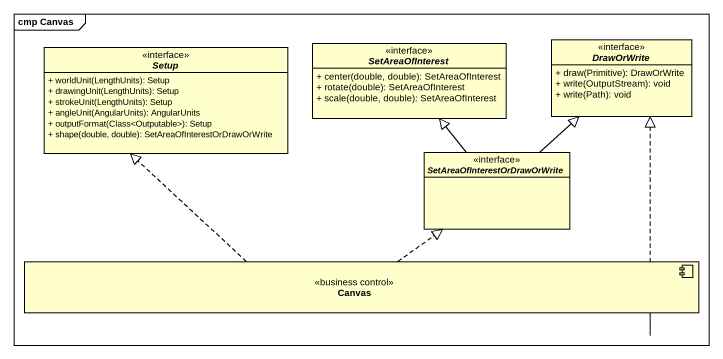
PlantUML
@startuml
mainframe cmp Canvas
allowmixing
hide circle
hide empty members
skinparam classAttributeIconSize 0
interface Setup {
  + worldUnit(LengthUnits): Setup
  + drawingUnit(LengthUnits): Setup
  + strokeUnit(LengthUnits): Setup
  + angleUnit(AngularUnits): AngularUnits
  + outputFormat(Class<Outputable>): Setup
  + shape(double, double): SetAreaOfInterestOrDrawOrWrite
}
interface SetAreaOfInterest {
  + center(double, double): SetAreaOfInterest
  + rotate(double): SetAreaOfInterest
  + scale(double, double): SetAreaOfInterest
}
interface DrawOrWrite {
  + draw(Primitive): DrawOrWrite
  + write(OutputStream): void
  + write(Path): void
}
interface "SetAreaOfInterestOrDrawOrWrite" as SetAreaOfInterestOrDrawOrWri
component Canvas <<business control>>
SetAreaOfInterestOrDrawOrWri -up-|> SetAreaOfInterest
SetAreaOfInterestOrDrawOrWri -up-|> DrawOrWrite
Canvas .up.|> Setup
Canvas .up.|> DrawOrWrite
Canvas .up.|> SetAreaOfInterestOrDrawOrWri
@enduml
